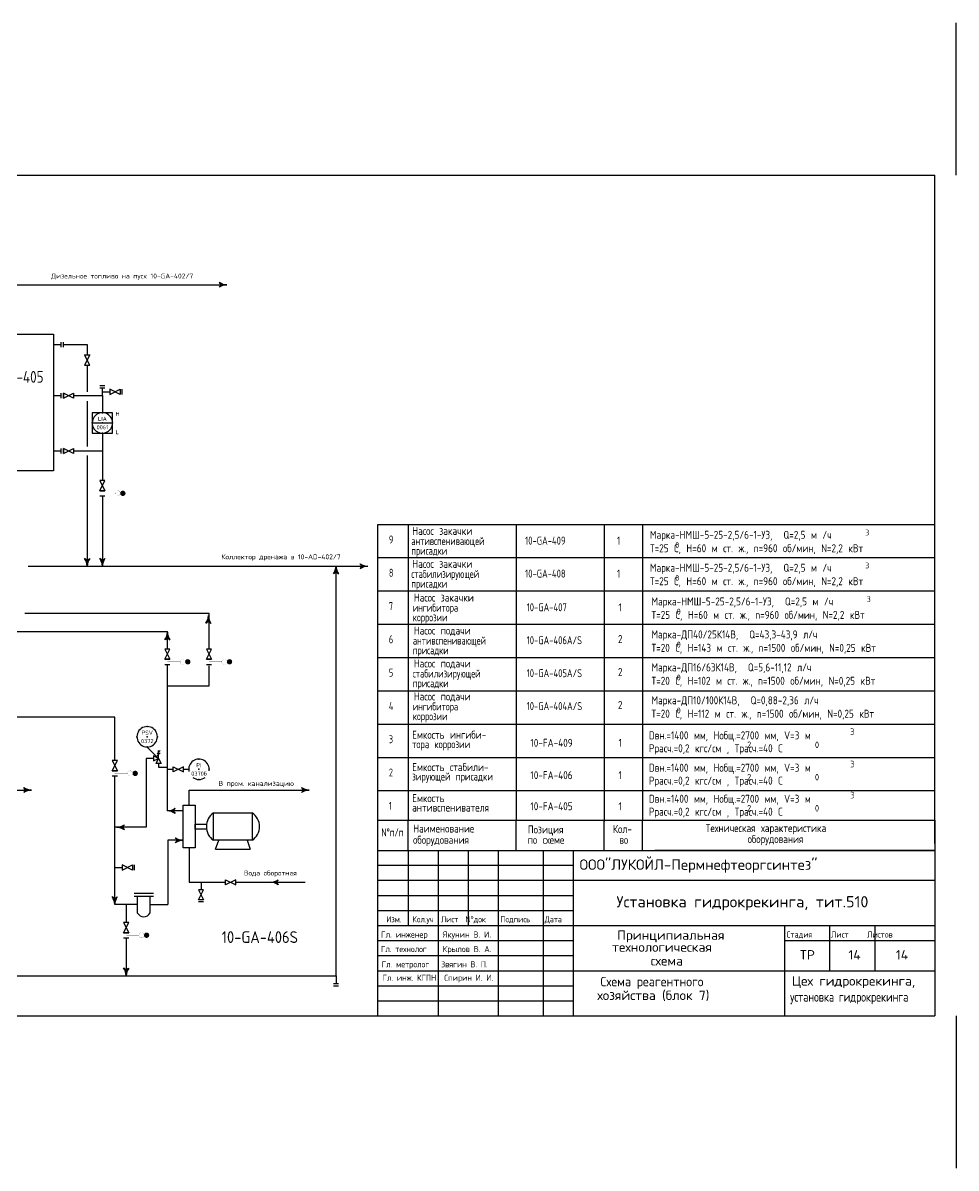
# Model space of a CAD drawing. Extents: x 191 to 392, y 167 to 206.
# Drawn here: x 242.54 to 274.42, y 166.66 to 205.76 of the extents above; entities that cross this region are included whole.
import ezdxf
from ezdxf.enums import TextEntityAlignment as Align

# ---------------------------------------------------------------- set-up
doc = ezdxf.new("R2010")
doc.units = 0
doc.layers.get('0').update_dxf_attribs({"linetype": 'CONTINUOUS'})
for name, color, linetype in [('1', 2, 'CONTINUOUS'), ('CORPORATSERV', 3, 'CONTINUOUS'), ('IN-ATTRIBS', 7, 'CONTINUOUS'), ('IN-SOFTWARE', 7, 'CONTINUOUS'), ('IN-TEXT', 1, 'CONTINUOUS')]:
    doc.layers.add(name, color=color, linetype=linetype)
doc.styles.add('ATTRIBS', font='SIMPLEX', dxfattribs={"width": 0.8, "height": 0.125})
doc.styles.add('NARROW', font='simplex', dxfattribs={"width": 0.75, "height": 0.1})
doc.styles.add('S1', font='SIMPLEX.shx')
doc.styles.get("Standard").update_dxf_attribs({"font": 'ISOCP'})
doc.styles.add('STYLE', font='txt.shx', dxfattribs={"width": 0.8, "height": 4})

# ---------------------------------------------------------------- blocks, each defined once
blk = doc.blocks.new('PI29')
at = {"layer": 'IN-ATTRIBS'}
for p in [(-0.25, 0), (0, 0.25), (0, 0), (0.25, 0), (0, -0.25)]:
    blk.add_point(p, dxfattribs=at)
at = {"layer": 'IN-ATTRIBS', "flags": 1}
for tag, style, width, p in [('IDNUM', 'ATTRIBS', 0.8, (0.009, 0.584)), ('DWGNO', 'ATTRIBS', 0.8, (0.003, 0.447)), ('FILENO', 'ATTRIBS', 0.8, (-0.003, 0.311)), ('LOC', 'ATTRIBS', 0.8, (-0.08, -0.422)), ('SIG', 'ATTRIBS', 0.8, (-0.087, -0.563)), ('INSTALL', 'ATTRIBS', 0.8, (-0.087, -0.699)), ('SERV', 'ATTRIBS', 0.8, (-0.083, -0.838)), ('DATE', 'ATTRIBS', 0.8, (-0.088, -0.969)), ('DES', 'NARROW', 0.75, (-0.087, -1.102)), ('CSYS', 'NARROW', 0.75, (-0.087, -1.243))]:
    blk.add_attdef(tag, text='', height=0.1, dxfattribs=dict(at, style=style, width=width)).set_placement(p, align=Align.CENTER)
at = {"layer": 'IN-ATTRIBS', "style": 'ATTRIBS', "flags": 1}
blk.add_attdef('SYSCDI', text='', height=0.1, dxfattribs=at).set_placement((-0.312, 0.312), align=Align.RIGHT)
at = {"layer": 'IN-ATTRIBS', "style": 'S1'}
for tag, p in [('XT', (0.324, 0.257)), ('A1', (0.323, 0.115)), ('A2', (0.323, -0.035)), ('A3', (0.323, -0.185)), ('RES', (0.323, -0.342))]:
    blk.add_attdef(tag, p, '', height=0.1, dxfattribs=at)
at = {"layer": 'IN-ATTRIBS', "style": 'ATTRIBS'}
blk.add_attdef('SYSCDV', text='', height=0.1, dxfattribs=at).set_placement((-0.312, 0.141), align=Align.RIGHT)
at = {"layer": 'IN-ATTRIBS', "style": 'S1'}
for tag, p in [('INSTTYPE', (0, 0.05)), ('TAGNUM', (0.002, -0.156)), ('MD', (0.402, -0.565)), ('SZ', (0.402, -0.696))]:
    blk.add_attdef(tag, text='', height=0.1, dxfattribs=at).set_placement(p, align=Align.CENTER)
blk = doc.blocks.new('PE2')
for points in [[(0, 0, 0.150368), (0.188, 0.062, 0.150368)], [(0.125, 0, 0.206864), (0.188, 0.062, 0.206864)], [(0.125, 0, -0.206864), (0.188, -0.062, -0.206864)]]:
    blk.add_lwpolyline(points, format="xyb")
blk.add_arc((-0.008, -0.336), 0.336, 54.4623, 88.6678)
for points in [[(0, 0), (0.125, 0), (0.04, 0.003), (0.141, 0.008)], [(0, 0), (0.125, 0), (0.04, -0.003), (0.141, -0.008)], [(0.04, 0.003), (0.141, 0.008), (0.079, 0.011), (0.156, 0.019)], [(0.079, 0.011), (0.156, 0.019), (0.117, 0.024), (0.169, 0.031)], [(0.117, 0.024), (0.169, 0.031), (0.154, 0.041), (0.179, 0.046)], [(0.154, 0.041), (0.179, 0.046), (0.188, 0.062)], [(0.04, -0.003), (0.141, -0.008), (0.079, -0.011), (0.156, -0.019)], [(0.079, -0.011), (0.156, -0.019), (0.117, -0.024), (0.169, -0.031)], [(0.117, -0.024), (0.169, -0.031), (0.154, -0.041), (0.179, -0.046)], [(0.154, -0.041), (0.179, -0.046), (0.188, -0.062)]]:
    blk.add_solid(points)
blk = doc.blocks.new('PI35')
at = {"layer": 'IN-ATTRIBS'}
for p in [(-0.25, 0), (0, 0.25), (0, 0), (0.25, 0), (0, -0.25)]:
    blk.add_point(p, dxfattribs=at)
at = {"layer": 'IN-ATTRIBS', "flags": 1}
for tag, style, width, p in [('IDNUM', 'ATTRIBS', 0.8, (0.009, 0.584)), ('DWGNO', 'ATTRIBS', 0.8, (0.003, 0.447)), ('FILENO', 'ATTRIBS', 0.8, (-0.003, 0.311)), ('LOC', 'ATTRIBS', 0.8, (-0.08, -0.422)), ('SIG', 'ATTRIBS', 0.8, (-0.087, -0.563)), ('INSTALL', 'ATTRIBS', 0.8, (-0.087, -0.699)), ('SERV', 'ATTRIBS', 0.8, (-0.083, -0.838)), ('DATE', 'ATTRIBS', 0.8, (-0.088, -0.969)), ('DES', 'NARROW', 0.75, (-0.087, -1.102)), ('CSYS', 'NARROW', 0.75, (-0.087, -1.243))]:
    blk.add_attdef(tag, text='', height=0.1, dxfattribs=dict(at, style=style, width=width)).set_placement(p, align=Align.CENTER)
at = {"layer": 'IN-ATTRIBS', "style": 'ATTRIBS', "flags": 1}
blk.add_attdef('SYSCDI', text='', height=0.1, dxfattribs=at).set_placement((-0.312, 0.312), align=Align.RIGHT)
at = {"layer": 'IN-ATTRIBS', "style": 'S1'}
for tag, p in [('XT', (0.324, 0.257)), ('A1', (0.323, 0.115)), ('A2', (0.323, -0.035)), ('A3', (0.323, -0.185)), ('RES', (0.323, -0.342))]:
    blk.add_attdef(tag, p, '', height=0.1, dxfattribs=at)
at = {"layer": 'IN-ATTRIBS', "style": 'ATTRIBS'}
blk.add_attdef('SYSCDV', text='', height=0.1, dxfattribs=at).set_placement((-0.312, 0.141), align=Align.RIGHT)
at = {"layer": 'IN-ATTRIBS', "style": 'S1'}
for tag, p in [('INSTTYPE', (0, 0.05)), ('TAGNUM', (0.002, -0.156)), ('MD', (0.402, -0.565)), ('SZ', (0.402, -0.696))]:
    blk.add_attdef(tag, text='', height=0.1, dxfattribs=at).set_placement(p, align=Align.CENTER)

msp = doc.modelspace()

# ---------------------------------------------------------------- linework, layer by layer
at = {"color": 7}
for p, q in [((274.416, 200.561), (274.416, 205.76)), ((247.172, 180.649), (246.782, 181.039)), ((247.119, 180.808), (247.226, 180.914)), ((247.119, 180.732), (247.226, 180.838)), ((247.172, 180.649), (247.172, 180.921)), ((254.667, 178.542, 0.172), (273.691, 178.543, 0.001)), ((255.695, 177.506), (255.695, 178.542, -0.144)), ((259.385, 177.506, 1.033), (259.385, 178.542, 0.887)), ((262.397, 177.506, 0.172), (262.397, 178.542, 0.026)), ((263.702, 177.506, 0.172), (263.702, 178.542, 0.026)), ((254.667, 177.506, 0.172), (273.691, 177.506, 0.172)), ((258.781, 171.861, 0.861), (258.781, 177.506, 0.861)), ((260.323, 171.861, 0.861), (260.323, 177.506, 0.861)), ((261.351, 171.861, 0.861), (261.351, 177.506, 0.861)), ((273.691, 177.506, 0.172), (264.128, 177.506, 0.172)), ((254.667, 177.002, 0.861), (261.351, 177.002, 0.861)), ((254.667, 176.488, 0.861), (273.691, 176.488, 0.861)), ((254.667, 175.974, 0.861), (261.351, 175.974, 0.861)), ((254.667, 175.46, 0.861), (261.351, 175.46, 0.861)), ((254.667, 174.946, 0.861), (273.691, 174.946, 0.861)), ((268.55, 174.946, 0.861), (268.55, 171.861, 0.861)), ((270.092, 174.946, 0.861), (270.092, 173.403, 0.861)), ((271.635, 174.946, 0.861), (271.635, 173.403, 0.861)), ((254.667, 174.431, 0.861), (261.351, 174.431, 0.861)), ((268.55, 174.431, 0.861), (273.691, 174.431, 0.861)), ((254.667, 173.917, 0.861), (261.351, 173.917, 0.861)), ((254.667, 173.403, 0.861), (273.691, 173.403, 0.861)), ((254.667, 172.889, 0.861), (261.351, 172.889, 0.861)), ((254.667, 172.375, 0.861), (261.351, 172.375, 0.861)), ((273.673, 171.861), (273.691, 171.861)), ((274.416, 171.861), (274.416, 166.663))]:
    msp.add_line(p, q, dxfattribs=at)
at = {"color": 5}
for p, q in [((226.613, 196.822), (249.508, 196.822)), ((243.92, 194.776), (244.731, 194.776)), ((244.731, 194.776), (244.731, 194.425)), ((244.731, 194.077), (244.731, 193.163)), ((244.269, 193.036), (245.253, 193.036)), ((244.731, 192.844), (244.731, 191.296)), ((245.253, 193.036), (245.253, 192.452)), ((245.253, 191.755), (245.253, 190.134)), ((244.269, 191.146), (245.253, 191.146)), ((244.731, 190.996), (244.731, 187.384)), ((245.253, 189.611), (245.253, 187.384)), ((242.713, 187.209), (254.321, 187.209)), ((253.233, 173.231), (253.233, 187.209)), ((242.601, 185.604), (248.897, 185.604)), ((248.897, 184.383), (248.897, 185.604)), ((248.897, 183.129), (248.897, 183.808)), ((247.472, 183.129), (248.897, 183.129)), ((246.749, 180.649), (246.749, 178.299)), ((246.998, 180.649), (246.749, 180.649)), ((247.172, 180.474), (247.172, 180.351)), ((247.172, 180.351), (247.472, 180.351)), ((238.536, 179.57), (242.827, 179.57)), ((248.213, 179.57), (252.319, 179.57)), ((248.213, 179.048), (248.213, 179.57)), ((246.749, 178.299), (245.675, 178.299)), ((248.213, 177.594), (248.213, 176.421)), ((248.213, 176.421), (249.463, 176.421)), ((249.811, 176.421), (252.178, 176.421)), ((246.065, 175.657), (246.065, 175.049)), ((246.065, 174.526), (246.065, 173.231)), ((232.808, 173.231), (253.233, 173.231))]:
    msp.add_line(p, q, dxfattribs=at)
at = {"color": 2}
for p, q in [((243.578, 194.776), (243.84, 194.776)), ((243.84, 194.689), (243.84, 194.863)), ((243.92, 194.689), (243.92, 194.863)), ((245.166, 193.378), (245.341, 193.378)), ((245.166, 193.297), (245.341, 193.297)), ((245.253, 193.036), (245.253, 193.297)), ((245.253, 193.166), (245.509, 193.166)), ((243.578, 193.036), (243.84, 193.036)), ((243.84, 192.948), (243.84, 193.123)), ((243.92, 192.948), (243.92, 193.123)), ((243.84, 191.059), (243.84, 191.234)), ((243.92, 191.059), (243.92, 191.234)), ((243.578, 191.146), (243.84, 191.146)), ((245.166, 189.786), (245.341, 189.786)), ((245.166, 189.611), (245.341, 189.611)), ((247.385, 184.034), (247.56, 184.034)), ((247.385, 183.86), (247.56, 183.86)), ((248.81, 184.034), (248.984, 184.034)), ((248.81, 183.86), (248.984, 183.86)), ((247.172, 180.649), (246.998, 180.736)), ((246.998, 180.736), (246.998, 180.562)), ((246.998, 180.562), (247.172, 180.649)), ((247.085, 180.474), (247.172, 180.649)), ((247.172, 180.649), (247.26, 180.474)), ((247.26, 180.474), (247.085, 180.474)), ((245.588, 180.225), (245.763, 180.225)), ((245.588, 180.05), (245.763, 180.05)), ((245.675, 176.926), (245.931, 176.926)), ((248.622, 176.421), (248.622, 176.166)), ((245.978, 174.7), (246.152, 174.7)), ((245.978, 174.526), (246.152, 174.526)), ((253.233, 173.231), (253.233, 172.97)), ((253.146, 172.97), (253.321, 172.97)), ((253.146, 172.889), (253.321, 172.889))]:
    msp.add_line(p, q, dxfattribs=at)
at = {"color": 2, "linetype": 'CONTINUOUS'}
for p, q in [((245.921, 193.253), (245.921, 193.079)), ((246.343, 177.013), (246.343, 176.839)), ((248.71, 175.754), (248.535, 175.754))]:
    msp.add_line(p, q, dxfattribs=at)
at = {"linetype": 'CONTINUOUS'}
msp.add_line((244.905, 192.103), (245.602, 192.103), dxfattribs=at)
at = {"color": 3}
for p, q in [((237.024, 184.986), (247.472, 184.986)), ((247.472, 184.383), (247.472, 184.986)), ((247.472, 178.859), (247.472, 183.86)), ((245.675, 182.057), (236.08, 182.057)), ((245.675, 180.573), (245.675, 182.057)), ((245.675, 175.657), (245.675, 180.05)), ((248.006, 178.859), (247.472, 178.859)), ((247.483, 177.853), (247.483, 175.657)), ((248.006, 177.853), (247.483, 177.853)), ((246.454, 175.657), (245.675, 175.657)), ((246.876, 175.657), (247.483, 175.657))]:
    msp.add_line(p, q, dxfattribs=at)
at = {"color": 7, "linetype": 'CONTINUOUS'}
for p, q in [((247.472, 180.278), (247.672, 180.278)), ((248.021, 180.278), (248.202, 180.278)), ((255.695, 177.506), (255.695, 174.946)), ((256.724, 177.506), (256.724, 171.861)), ((257.752, 177.506), (257.752, 174.946))]:
    msp.add_line(p, q, dxfattribs=at)
msp.add_line((273.691, 178.542, 0.001), (273.691, 171.861))
at = {"color": 6}
for p, q in [((249.119, 177.554), (249.229, 177.854)), ((249.119, 177.554), (250.305, 177.554)), ((250.195, 177.854), (250.305, 177.554)), ((246.336, 176.044), (246.994, 176.044)), ((246.336, 175.943), (246.994, 175.943)), ((246.454, 175.37), (246.454, 175.943)), ((246.876, 175.943), (246.876, 175.37))]:
    msp.add_line(p, q, dxfattribs=at)
for points in [[(241.061, 195.129), (243.578, 195.129), (243.578, 190.472), (241.061, 190.472)], [(248.006, 179.048), (248.42, 179.048), (248.42, 177.594), (248.006, 177.594)], [(249.051, 178.788), (250.373, 178.788), (250.373, 177.854), (249.051, 177.854)], [(248.42, 178.407), (248.804, 178.407), (248.804, 178.236), (248.42, 178.236)]]:
    msp.add_lwpolyline(points, close=True, dxfattribs=at)
at = {"color": 2}
for points in [[(244.818, 194.425), (244.644, 194.077), (244.818, 194.077), (244.644, 194.425)], [(245.509, 193.079), (245.857, 193.253), (245.857, 193.079), (245.509, 193.253)], [(243.92, 192.948), (244.269, 193.123), (244.269, 192.948), (243.92, 193.123)], [(243.92, 191.059), (244.269, 191.234), (244.269, 191.059), (243.92, 191.234)], [(245.166, 189.786), (245.341, 190.134), (245.166, 190.134), (245.341, 189.786)], [(247.385, 184.034), (247.56, 184.383), (247.385, 184.383), (247.56, 184.034)], [(248.81, 184.034), (248.984, 184.383), (248.81, 184.383), (248.984, 184.034)], [(245.588, 180.225), (245.763, 180.573), (245.588, 180.573), (245.763, 180.225)], [(248.021, 180.365), (247.672, 180.19), (247.672, 180.365), (248.021, 180.19)], [(245.931, 176.839), (246.279, 177.013), (246.279, 176.839), (245.931, 177.013)], [(249.811, 176.509), (249.463, 176.334), (249.463, 176.509), (249.811, 176.334)], [(248.535, 176.166), (248.71, 175.817), (248.535, 175.817), (248.71, 176.166)], [(245.978, 174.7), (246.152, 175.049), (245.978, 175.049), (246.152, 174.7)]]:
    msp.add_lwpolyline(points, close=True, dxfattribs=at)
for points in [[(245.602, 191.826), (245.602, 192.452), (244.905, 192.452), (244.905, 191.826)], [(244.905, 191.826), (244.905, 191.755), (245.602, 191.755), (245.602, 191.826)]]:
    msp.add_lwpolyline(points)
at = {"color": 2, "const_width": 0.00698}
for points in [[(245.689, 189.698), (245.253, 189.698)], [(247.908, 183.947), (247.472, 183.947)], [(249.333, 183.947), (248.897, 183.947)], [(246.111, 180.137), (245.675, 180.137)], [(246.501, 174.613), (246.065, 174.613)]]:
    msp.add_lwpolyline(points, dxfattribs=at)
at = {"color": 2}
for points, const_width in [([(245.777, 189.61, -1), (245.777, 189.787, -1)], 0.00349), ([(245.951, 189.653, -1), (245.951, 189.744, -1)], 0.0907), ([(247.996, 183.858, -1), (247.996, 184.036, -1)], 0.00349), ([(248.17, 183.902, -1), (248.17, 183.993, -1)], 0.0907), ([(249.42, 183.858, -1), (249.42, 184.036, -1)], 0.00349), ([(249.595, 183.902, -1), (249.595, 183.993, -1)], 0.0907), ([(246.199, 180.049, -1), (246.199, 180.226, -1)], 0.00349), ([(246.373, 180.092, -1), (246.373, 180.183, -1)], 0.0907), ([(246.588, 174.524, -1), (246.588, 174.702, -1)], 0.00349), ([(246.762, 174.568, -1), (246.762, 174.658, -1)], 0.0907)]:
    msp.add_lwpolyline(points, format="xyb", close=True, dxfattribs=dict(at, const_width=const_width))
for centre, start, end in [((245.253, 192.103), 307.3963, 160.4146), ((245.253, 192.103), 160.4146, 232.6037), ((245.253, 192.103), 232.6037, 307.3963), ((246.782, 181.388), 307.3963, 232.6037), ((246.782, 181.388), 232.6037, 307.3963), ((248.55, 180.278), 351.1737, 192.0799), ((248.55, 180.278), 232.6037, 307.3963)]:
    msp.add_arc(centre, 0.349, start, end)
at = {"color": 6}
for centre, radius, start, end in [((249.368, 178.321), 0.564, 124.1531, 235.8469), ((250.056, 178.321), 0.564, 304.1531, 55.8469), ((246.665, 175.483), 0.239, 208.1068, 331.8932)]:
    msp.add_arc(centre, radius, start, end, dxfattribs=at)
at = {"layer": '1', "color": 7, "linetype": 'CONTINUOUS'}
msp.add_line((254.667, 171.861), (254.667, 178.542, -0.165), dxfattribs=at)
at = {"layer": 'IN-SOFTWARE'}
for p, q in [((192.78, 200.561), (273.691, 200.561)), ((273.691, 177.74, 0.001), (273.691, 200.561)), ((254.667, 178.542, 0.172), (254.667, 188.641, 0.172)), ((254.667, 188.641, 0.172), (273.691, 188.641, 0.344)), ((255.695, 188.641, -0.144), (255.695, 178.542, -0.144)), ((259.385, 188.641, 0.887), (259.385, 178.542, 0.887)), ((262.397, 188.597, 0.032), (262.397, 178.499, 0.032)), ((263.702, 188.641, 0.026), (263.702, 178.542, 0.026)), ((254.667, 187.505, 0.172), (273.691, 187.505, 0.344)), ((254.667, 186.368, 0.172), (273.691, 186.368, 0.344)), ((254.667, 185.232, 0.172), (273.691, 185.232, 0.344)), ((254.667, 184.095, 0.172), (273.691, 184.095, 0.344)), ((254.667, 182.959, 0.172), (273.691, 182.959, 0.344)), ((254.667, 181.822, 0.172), (273.691, 181.822, 0.344)), ((254.667, 180.686, 0.172), (273.691, 180.686, 0.344)), ((254.667, 179.549, 0.172), (273.691, 179.549, 0.344)), ((192.78, 171.861), (273.691, 171.861))]:
    msp.add_line(p, q, dxfattribs=at)

# ---------------------------------------------------------------- block references
at = {"color": 7, "xscale": 1.395, "yscale": 1.395, "zscale": 1.395}
for p, rotation in [((249.508, 196.822), 180), ((244.731, 187.209), 89.99999999999999), ((245.253, 187.209), 89.99999999999999), ((254.321, 187.209), 180), ((253.233, 187.209), 270), ((248.874, 185.523), 270), ((247.472, 184.956), 270), ((242.827, 179.57), 180), ((252.319, 179.57), 180), ((248.006, 177.853), 180), ((245.675, 175.657), 89.99999999999999), ((246.065, 173.231), 89.99999999999999)]:
    msp.add_blockref('PE2', p, dxfattribs=dict(at, rotation=rotation))
at = {"color": 7}
ref = msp.add_blockref('PI29', (245.253, 192.103), dxfattribs=dict(at, xscale=1.395, yscale=1.395, zscale=1.395))
ref.add_attrib('INSTTYPE', 'LIA', dxfattribs={"layer": 'IN-ATTRIBS', "height": 0.1395, "style": 'S1'}).set_placement((245.253, 192.173), align=Align.CENTER)
ref.add_attrib('TAGNUM', '0061', dxfattribs={"layer": 'IN-ATTRIBS', "height": 0.1395, "style": 'S1'}).set_placement((245.256, 191.886), align=Align.CENTER)
ref.add_attrib('A1', 'H', (245.705, 192.342), dxfattribs={"layer": 'IN-ATTRIBS', "height": 0.14, "style": 'S1'})
ref.add_attrib('RES', 'L', (245.705, 191.719), dxfattribs={"layer": 'IN-ATTRIBS', "height": 0.14, "style": 'S1'})
at = {"color": 7, "xscale": 1.395, "yscale": 1.395, "zscale": 1.395}
for p, values in [((246.782, 181.388), {'INSTTYPE': 'PSV', 'TAGNUM': '0372'}), ((248.55, 180.278), {'INSTTYPE': 'PI', 'TAGNUM': '0370б'})]:
    msp.add_blockref('PI35', p, dxfattribs=at).add_auto_attribs(values)
for p in [(247.472, 178.859), (245.742, 178.297), (250.994, 176.421)]:
    msp.add_blockref('PE2', p, dxfattribs=at)

# ---------------------------------------------------------------- texts
at = {"color": 1, "linetype": 'CONTINUOUS', "style": 'S1'}
for s, p in [('Дизельное топливо на пуск 10-GA-402/7', (243.502, 197.034)), ('Коллектор дренажа в 10-AD-402/7', (249.314, 187.448)), ('В пром. канализацию', (249.22, 179.711)), ('Вода оборотная ', (250.088, 176.653))]:
    msp.add_text(s, height=0.1674, dxfattribs=at).set_placement(p)
at = {"color": 4, "linetype": 'CONTINUOUS', "ltscale": 2, "width": 0.9}
msp.add_text('10-FA-405', height=0.4, dxfattribs=at).set_placement((241.194, 193.476))
at = {"color": 4, "linetype": 'CONTINUOUS', "ltscale": 2}
msp.add_text('10-GA-406S', height=0.4, dxfattribs=at).set_placement((249.329, 174.348))
at = {"layer": '1', "color": 7, "style": 'S1'}
msp.add_text('ООО"ЛУКОЙЛ-Пермнефтеоргсинтез"', height=0.35601, dxfattribs=at).set_placement((261.552, 176.845))
at = {"layer": 'CORPORATSERV', "color": 7}
for s, height, style, width, p in [('Насос закачки', 0.27315, 'STYLE', 0.8, (255.836, 188.28, 0.172)), ('9', 0.273, 'STYLE', 0.7, (255.039, 187.987, 0.172)), ('антивспенивающей', 0.27315, 'STYLE', 0.65, (255.806, 187.935, 0.172)), ('10-GA-409', 0.2732, 'STYLE', 0.75, (259.693, 187.948, 0.172)), ('1', 0.273, 'STYLE', 0.8, (262.831, 187.946, 0.032)), ('Марка-НМШ-5-25-2,5/6-1-У3,  Q=2,5 м /ч', 0.27315, 'STYLE', 0.8, (263.957, 188.146, 0.172)), ('присадки', 0.2732, 'STYLE', 0.65, (255.806, 187.604, 0.172)), ('Т=25 С, Н=60 м ст. ж., n=960 об/мин, N=2,2 кВт', 0.27315, 'STYLE', 0.8, (263.957, 187.688, 0.172)), ('Насос закачки', 0.27315, 'STYLE', 0.8, (255.836, 187.155, 0.172)), ('Марка-НМШ-5-25-2,5/6-1-У3,  Q=2,5 м /ч', 0.27315, 'STYLE', 0.8, (263.957, 187.022, 0.172)), ('8', 0.273, 'STYLE', 0.7, (255.039, 186.851, 0.172)), ('стабилизирующей', 0.27315, 'STYLE', 0.65, (255.806, 186.811, 0.172)), ('10-GA-408', 0.2732, 'STYLE', 0.75, (259.693, 186.823, 0.172)), ('1', 0.273, 'STYLE', 0.8, (262.831, 186.821, 0.032)), ('присадки', 0.2732, 'STYLE', 0.65, (255.806, 186.479, 0.172)), ('Т=25 С, Н=60 м ст. ж., n=960 об/мин, N=2,2 кВт', 0.27315, 'STYLE', 0.8, (263.957, 186.563, 0.172)), ('Насос закачки', 0.27315, 'STYLE', 0.8, (255.888, 186.004, 0.172)), ('Марка-НМШ-5-25-2,5/6-1-У3,  Q=2,5 м /ч', 0.27315, 'STYLE', 0.8, (264.009, 185.871, 0.172)), ('7', 0.273, 'STYLE', 0.7, (255.039, 185.714, 0.172)), ('ингибитора', 0.2732, 'STYLE', 0.65, (255.857, 185.66, 0.172)), ('10-GA-407', 0.2732, 'STYLE', 0.75, (259.744, 185.673, 0.172)), ('1', 0.273, 'STYLE', 0.8, (262.883, 185.67, 0.032)), ('коррозии', 0.2732, 'STYLE', 0.65, (255.857, 185.329, 0.172)), ('Т=25 С, Н=60 м ст. ж., n=960 об/мин, N=2,2 кВт', 0.27315, 'STYLE', 0.8, (264.009, 185.413, 0.172)), ('Насос подачи', 0.27315, 'STYLE', 0.8, (255.888, 184.879, 0.172)), ('Марка-ДП40/25К14В,  Q=43,3-43,9 л/ч', 0.27315, 'STYLE', 0.8, (264.009, 184.746, 0.172)), ('6', 0.273, 'STYLE', 0.7, (255.039, 184.578, 0.172)), ('антивспенивающей', 0.27315, 'STYLE', 0.65, (255.857, 184.535, 0.172)), ('10-GA-406A/S', 0.27315, 'STYLE', 0.75, (259.744, 184.548, 0.172)), ('2', 0.273, 'STYLE', 0.8, (262.865, 184.587, 0.172)), ('Т=20 С, Н=143 м ст. ж., n=1500 об/мин, N=0,25 кВт', 0.27315, 'STYLE', 0.8, (264.009, 184.288, 0.172)), ('присадки', 0.2732, 'STYLE', 0.65, (255.857, 184.204, 0.172)), ('Насос подачи', 0.27315, 'STYLE', 0.8, (255.888, 183.755, 0.172)), ('Марка-ДП16/63К14В,  Q=5,6-11,12 л/ч', 0.27315, 'STYLE', 0.8, (264.009, 183.622, 0.172)), ('5', 0.273, 'STYLE', 0.7, (255.039, 183.441, 0.172)), ('стабилизирующей', 0.27315, 'STYLE', 0.65, (255.857, 183.411, 0.172)), ('10-GA-405A/S', 0.27315, 'STYLE', 0.75, (259.744, 183.423, 0.172)), ('2', 0.273, 'STYLE', 0.8, (262.865, 183.462, 0.172)), ('Т=20 С, Н=102 м ст. ж., n=1500 об/мин, N=0,25 кВт', 0.27315, 'STYLE', 0.8, (264.009, 183.163, 0.172)), ('присадки', 0.2732, 'STYLE', 0.65, (255.857, 183.079, 0.172)), ('Насос подачи', 0.27315, 'STYLE', 0.8, (255.888, 182.63, 0.172)), ('2', 0.273, 'STYLE', 0.8, (262.865, 182.337, 0.172)), ('Марка-ДП10/100К14В,  Q=0,88-2,36 л/ч', 0.27315, 'STYLE', 0.8, (264.009, 182.497, 0.172)), ('4', 0.273, 'STYLE', 0.7, (255.039, 182.305, 0.172)), ('ингибитора', 0.2732, 'STYLE', 0.65, (255.857, 182.286, 0.172)), ('10-GA-404A/S', 0.27315, 'STYLE', 0.75, (259.744, 182.299, 0.172)), ('Т=20 С, Н=112 м ст. ж., n=1500 об/мин, N=0,25 кВт', 0.27315, 'STYLE', 0.8, (264.009, 182.039, 0.172)), ('коррозии', 0.2732, 'STYLE', 0.65, (255.857, 181.954, 0.172)), ('3', 0.273, 'STYLE', 0.7, (255.039, 181.168, 0.172)), ('Емкость ингиби-', 0.27315, 'STYLE', 0.8, (255.832, 181.321, -0.144)), ('Dвн.=1400 мм, Нобщ.=2700 мм, V=3 м', 0.27315, 'STYLE', 0.8, (263.923, 181.3, 0.026)), ('тора коррозии', 0.27315, 'STYLE', 0.75, (255.832, 180.999, -0.144)), ('10-FA-409', 0.2732, 'STYLE', 0.8, (259.874, 181.045, 0.887)), ('1', 0.273, 'STYLE', 0.8, (262.883, 181.045, 0.032)), ('Ррасч.=0,2 кгс/см , Трасч.=40 С', 0.27315, 'STYLE', 0.8, (263.923, 180.859, 0.026)), ('2', 0.273, 'STYLE', 0.7, (255.039, 180.032, 0.172)), ('Емкость стабили-', 0.27315, 'STYLE', 0.8, (255.832, 180.216, -0.144)), ('Dвн.=1400 мм, Нобщ.=2700 мм, V=3 м', 0.27315, 'STYLE', 0.8, (263.923, 180.195, 0.026)), ('зирующей присадки', 0.27315, 'STYLE', 0.75, (255.832, 179.894, -0.144)), ('10-FA-406', 0.2732, 'STYLE', 0.8, (259.874, 179.94, 0.887)), ('1', 0.273, 'STYLE', 0.8, (262.883, 179.94, 0.032)), ('Ррасч.=0,2 кгс/см , Трасч.=40 С', 0.27315, 'STYLE', 0.8, (263.923, 179.754, 0.026)), ('1', 0.273, 'STYLE', 0.7, (255.039, 178.895, 0.172)), ('Емкость', 0.2732, 'STYLE', 0.8, (255.832, 179.156, -0.144)), ('10-FA-405', 0.2732, 'STYLE', 0.8, (259.874, 178.88, 0.887)), ('1', 0.273, 'STYLE', 0.8, (262.883, 178.879, 0.032)), ('Dвн.=1400 мм, Нобщ.=2700 мм, V=3 м', 0.27315, 'STYLE', 0.8, (263.923, 179.135, 0.026)), ('антивспенивателя', 0.27315, 'STYLE', 0.8, (255.832, 178.834, -0.144)), ('Ррасч.=0,2 кгс/см , Трасч.=40 С', 0.27315, 'STYLE', 0.8, (263.923, 178.694, 0.026)), ('Наименование', 0.27315, 'STYLE', 0.8, (255.867, 178.119, -0.689)), ('Позиция', 0.2732, 'STYLE', 0.8, (259.783, 178.087, -0.689)), ('Кол-', 0.2732, 'STYLE', 0.8, (262.693, 178.103, -0.689)), ('Техническая характеристика', 0.27315, 'STYLE', 0.8, (265.862, 178.136, -0.689)), ('N%%dп/п', 0.2732, 'STYLE', 0.7, (254.782, 177.989, -0.689)), ('оборудования', 0.27315, 'STYLE', 0.8, (255.867, 177.734, -0.689)), ('по схеме', 0.2732, 'STYLE', 0.8, (259.783, 177.734, -0.689)), ('во', 0.2732, 'STYLE', 0.8, (262.909, 177.734, -0.689)), ('оборудования', 0.27315, 'STYLE', 0.8, (267.294, 177.761, -0.689)), ('Изм.   Кол.уч  Лист  N%%dдок    Подпись    Дата', 0.20855, 'S1', 0.75, (254.952, 175.054)), ('Гл. инженер', 0.20855, 'S1', 0.95, (254.769, 174.533)), ('Якунин В. И.', 0.20855, 'S1', 0.85, (256.878, 174.533)), ('Стадия     Лист     Листов', 0.20855, 'S1', 0.9, (268.622, 174.533)), ('Гл. технолог', 0.20855, 'S1', 0.9, (254.769, 174.037)), ('Крылов В. А.', 0.20855, 'S1', 0.85, (256.878, 174.037)), ('Гл. метролог', 0.20855, 'S1', 0.8, (254.795, 173.516)), ('Звягин В. П.', 0.20855, 'S1', 0.9, (256.822, 173.516)), ('Гл. инж. КГПН', 0.20855, 'S1', 0.8, (254.821, 173.057)), ('Спирин И. И.', 0.20855, 'S1', 0.8, (256.93, 173.057)), ('Схема реагентного', 0.32192, 'S1', 0.9, (262.268, 172.869, 0.861)), ('установка гидрокрекинга', 0.32192, 'S1', 0.75, (268.747, 172.345))]:
    msp.add_text(s, height=height, dxfattribs=dict(at, style=style, width=width)).set_placement(p)
at = {"layer": 'CORPORATSERV', "color": 7, "style": 'S1'}
for s, height, p in [('Установка гидрокрекинга, тит.510', 0.38307, (262.812, 175.565)), ('Принципиальная', 0.32192, (262.839, 174.456)), ('технологическая ', 0.32192, (262.664, 174.047)), ('ТР', 0.3219, (269.078, 173.782)), ('14', 0.3219, (270.736, 173.782)), ('14', 0.3219, (272.357, 173.782)), ('схема', 0.3219, (263.98, 173.579)), ('Цех гидрокрекинга,', 0.32192, (268.805, 172.892)), ('хозяйства (блок 7)', 0.32192, (262.161, 172.401))]:
    msp.add_text(s, height=height, dxfattribs=at).set_placement(p)
at = {"layer": 'IN-TEXT', "color": 7}
for s, height, p in [('3', 0.2, (271.306, 188.262, 0.172)), ('0', 0.2, (264.819, 187.835, 0.172)), ('3', 0.2, (271.306, 187.137, 0.172)), ('0', 0.2, (264.819, 186.711, 0.172)), ('3', 0.2, (271.357, 185.987, 0.172)), ('0', 0.2, (264.87, 185.56, 0.172)), ('0', 0.2, (264.87, 184.435, 0.172)), ('0', 0.2, (264.87, 183.311, 0.172)), ('0', 0.2, (264.87, 182.186, 0.172)), ('3', 0.227, (270.798, 181.446, 0.026)), ('2', 0.227, (267.277, 181, 0.026)), ('0', 0.227, (269.594, 181, 0.026)), ('3', 0.227, (270.798, 180.341, 0.026)), ('2', 0.227, (267.277, 179.895, 0.026)), ('0', 0.227, (269.594, 179.895, 0.026)), ('3', 0.227, (270.798, 179.281, 0.026)), ('2', 0.227, (267.277, 178.835, 0.026)), ('0', 0.227, (269.594, 178.835, 0.026))]:
    msp.add_text(s, height=height, dxfattribs=at).set_placement(p)

doc.saveas('drawing.dxf')
